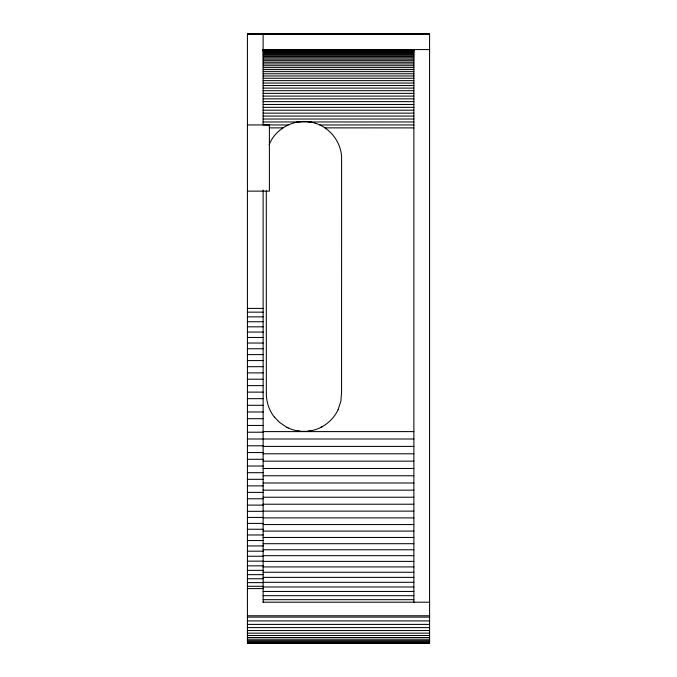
<?xml version="1.0" encoding="UTF-8"?>
<svg xmlns="http://www.w3.org/2000/svg" width="677" height="677" viewBox="0 0 677 677"><rect width="100%" height="100%" fill="white"/><g stroke="black" fill="none" stroke-linecap="round" stroke-linejoin="round"><path stroke-width="1.02" d="M269.133 144.776C276.038 127.014 297.575 117.028 315.6 123.358M338.128 409.56L340.87 401.139L341.572 392.322L341.614 157.716C341.208 142.305 330.317 127.919 315.6 123.349M338.128 409.56C333.219 420.358 322.912 428.473 311.259 430.699M321.008 427.322L322.32 426.628M311.259 430.699C303.524 432.18 295.307 431.283 288.157 427.94M297.406 431.164L299.488 431.147M308.382 121.775L311.547 121.767M269.404 127.885L283.011 127.86M247.418 33.918L429.582 33.918M247.418 34.129L429.582 34.129M263.125 49.556L429.582 49.556M263.125 49.616L413.875 49.616M263.125 49.785L413.875 49.785M263.125 50.081L413.875 50.081M263.125 50.487L413.875 50.487M263.125 51.003L413.875 51.003M263.125 51.638L413.875 51.638M263.125 52.383L413.875 52.383M263.125 53.246L413.875 53.246M263.125 54.219L413.875 54.219M263.125 55.294L413.875 55.294M263.125 56.479L413.875 56.479M263.125 57.773L413.875 57.773M263.125 59.17L413.875 59.17M263.125 60.668L413.875 60.668M263.125 62.259L413.875 62.259M263.125 63.951L413.875 63.951M263.125 65.737L413.875 65.737M263.125 67.615L413.875 67.615M263.125 69.579L413.875 69.579M263.125 71.635L413.875 71.635M263.125 73.768L413.875 73.768M263.125 75.976L413.875 75.976M263.125 78.27L413.875 78.27M263.125 80.631L413.875 80.631M263.125 83.059L413.875 83.059M263.125 85.547L413.875 85.547M263.125 88.103L413.875 88.103M263.125 90.71L413.875 90.71M263.125 93.375L413.875 93.375M263.125 96.092L413.875 96.092M263.125 98.842L413.875 98.842M263.125 101.643L413.875 101.643M263.125 104.47L413.875 104.47M263.125 107.338L413.875 107.338M263.125 110.224L413.875 110.224M263.125 113.144L413.875 113.144M263.125 116.072L413.875 116.072M263.125 119.017L413.875 119.017M263.125 121.97L413.875 121.97M247.418 124.932L269.404 124.932L269.404 191.134L247.418 191.142M319.73 124.966L413.875 124.932M324.892 127.86L413.875 127.894M247.418 308.416L263.125 308.416M247.418 312.156L263.125 312.156M247.418 316.861L263.125 316.861M247.418 321.753L263.125 321.753M247.418 326.822L263.125 326.822M247.418 332.06L263.125 332.06M247.418 337.468L263.125 337.468M247.418 343.036L263.125 343.036M247.418 348.748L263.125 348.748M247.418 354.604L263.125 354.604M247.418 360.579L263.125 360.579M247.418 366.689L263.125 366.689M247.418 372.9L263.125 372.9M247.418 379.213L263.125 379.213M247.418 385.628L263.125 385.628M247.418 392.118L263.125 392.118M247.418 398.677L263.125 398.677M247.418 405.303L263.125 405.303M247.418 411.98L263.125 411.98M247.418 418.699L263.125 418.699M247.418 425.452L263.125 425.452M263.125 431.604L413.875 431.604M247.418 432.222L263.125 432.222M247.418 439.001L413.875 439.001M247.418 445.788L263.125 445.788M263.125 446.397L413.875 446.397M247.418 452.558L263.125 452.558M263.125 453.785L413.875 453.785M247.418 459.302L263.125 459.302M263.125 461.147L413.875 461.147M247.418 466.021L263.125 466.021M263.125 468.484L413.875 468.484M247.418 472.698L263.125 472.698M263.125 475.762L413.875 475.762M247.418 479.324L263.125 479.324M263.125 482.989L413.875 482.989M247.418 485.891L263.125 485.891M263.125 490.156L413.875 490.156M247.418 492.382L263.125 492.382M263.125 497.231L413.875 497.231M247.418 498.788L263.125 498.788M263.125 504.221L413.875 504.221M247.418 505.101L263.125 505.101M263.125 511.118L413.875 511.118M247.418 511.321L263.125 511.321M247.418 517.423L263.125 517.423M263.125 517.897L413.875 517.897M247.418 523.406L263.125 523.406M263.125 524.557L413.875 524.557M247.418 529.253L263.125 529.253M263.125 531.081L413.875 531.081M247.418 534.965L263.125 534.965M263.125 537.462L413.875 537.462M247.418 540.534L263.125 540.534M263.125 543.699L413.875 543.699M247.418 545.941L263.125 545.941M263.125 549.766L413.875 549.766M247.418 551.188L263.125 551.188M263.125 555.665L413.875 555.665M247.418 556.257L263.125 556.257M247.418 561.148L263.125 561.148M263.125 561.385L413.875 561.385M247.418 565.845L263.125 565.845M263.125 566.92L413.875 566.92M247.418 570.347L263.125 570.347M263.125 572.251L413.875 572.251M247.418 574.655L263.125 574.655M263.125 577.379L413.875 577.379M247.418 578.75L263.125 578.75M263.125 582.296L413.875 582.296M247.418 582.626L263.125 582.626M247.418 586.282L263.125 586.282M263.125 586.984L413.875 586.984M247.418 588.601L263.125 588.601M263.125 591.453L413.875 591.453M263.125 595.684L413.875 595.684M263.125 599.678L413.875 599.678M263.125 602.2L429.582 602.2M247.418 615.765L429.582 615.765M247.418 617.119L429.582 617.119M247.418 620.902L429.582 620.902M247.418 624.397L429.582 624.397M247.418 627.613L429.582 627.613M247.418 630.532L429.582 630.532M247.418 633.156L429.582 633.156M247.418 635.483L429.582 635.483M247.418 637.506L429.582 637.506M247.418 639.223L429.582 639.223M247.418 640.637L429.582 640.637M247.418 641.737L429.582 641.737M247.418 642.524L429.582 642.524M247.418 642.989L429.582 642.989M288.174 124.966L263.125 124.932L263.125 33.85M308.34 431.156L310.447 431.164M296.399 121.758L299.522 121.775M286.828 427.289L288.157 427.94M286.828 427.297L279.474 422.363L274.363 417.04M274.363 417.04C268.777 410.084 266.103 401.123 266.332 392.245L266.298 190.829M413.875 49.556L413.875 602.479M263.125 190.11L263.125 602.538M429.582 33.85L247.418 33.85L247.418 643.15L429.582 643.15L429.582 33.85"/></g></svg>
